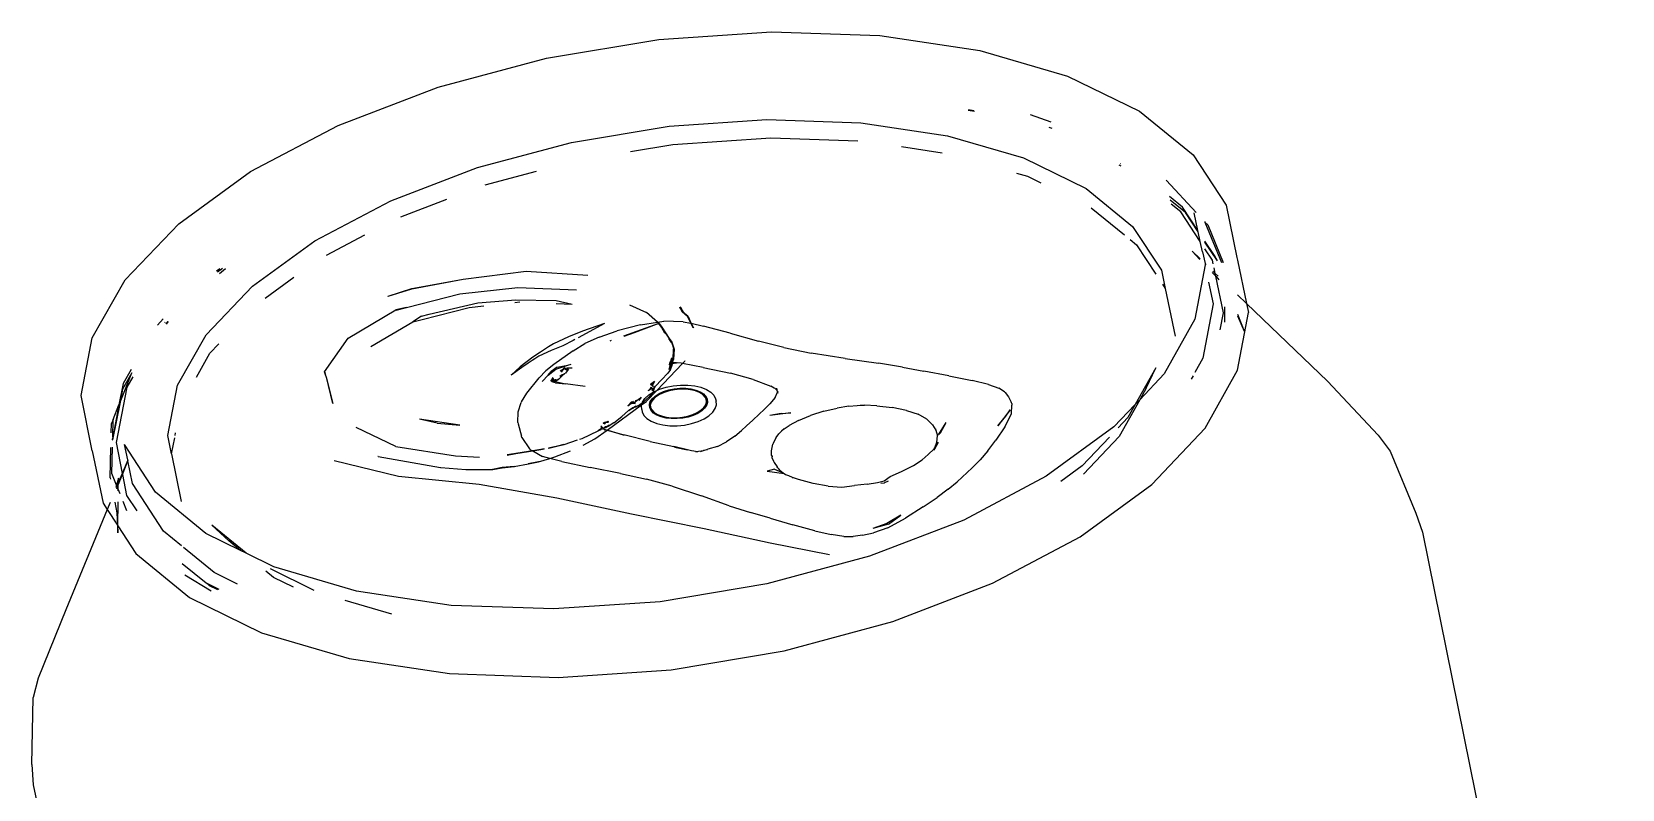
# Model space of a CAD drawing. Header units: millimetres. Extents: x -650 to 3773, y 316 to 2389.
# Drawn here: x 1392.58 to 1401.13, y 2040.49 to 2044.56 of the extents above; entities that cross this region are included whole.
import ezdxf

# ---------------------------------------------------------------- set-up
doc = ezdxf.new("R2010")
doc.units = ezdxf.units.MM

# ---------------------------------------------------------------- blocks, each defined once
blk = doc.blocks.new('A$Ca364616d')
for p, q in [((233.9626, 460.2404), (234.568, 460.3409)), ((234.568, 460.3409), (235.1735, 460.3819)), ((235.1735, 460.3819), (235.7558, 460.3619)), ((235.7558, 460.3619), (236.2928, 460.2816)), ((236.2928, 460.2816), (236.7638, 460.1442)), ((233.3804, 460.0843), (233.9626, 460.2404)), ((232.8436, 459.8784), (233.3804, 460.0843)), ((236.7638, 460.1442), (237.1509, 459.9547)), ((234.6229, 459.8751), (235.1483, 459.9107)), ((235.1483, 459.9107), (235.6537, 459.8933)), ((236.2647, 459.9531), (236.2301, 459.9582)), ((236.2608, 459.9578), (236.2316, 459.9621)), ((236.5633, 459.9378), (236.6751, 459.8975)), ((237.1509, 459.9547), (237.4391, 459.7204)), ((232.3729, 459.6307), (232.8436, 459.8784)), ((234.0975, 459.7878), (234.6229, 459.8751)), ((235.6537, 459.8933), (236.1197, 459.8236)), ((236.1197, 459.8236), (236.5285, 459.7042)), ((236.6825, 459.8618), (236.6653, 459.8668)), ((233.5922, 459.6522), (234.0975, 459.7878)), ((234.4143, 459.7384), (234.6434, 459.7765)), ((234.6434, 459.7765), (235.1688, 459.8121)), ((235.1688, 459.8121), (235.6374, 459.796)), ((235.8716, 459.7652), (236.091, 459.7324)), ((233.1264, 459.4735), (233.5922, 459.6522)), ((236.5285, 459.7042), (236.8644, 459.5397)), ((237.0522, 459.6602), (237.0423, 459.665)), ((237.0499, 459.6716), (237.0477, 459.6726)), ((237.4391, 459.7204), (237.6174, 459.4503)), ((231.9863, 459.3506), (232.3729, 459.6307)), ((233.6342, 459.5593), (233.9097, 459.6333)), ((236.4901, 459.6228), (236.549, 459.6056)), ((236.549, 459.6056), (236.6217, 459.5699)), ((237.2941, 459.5845), (237.2959, 459.5827)), ((237.2959, 459.5827), (237.4558, 459.4112)), ((232.7179, 459.2584), (233.1264, 459.4735)), ((233.1806, 459.3877), (233.4276, 459.4825)), ((236.8644, 459.5397), (237.1145, 459.3363)), ((237.3832, 459.4389), (237.3123, 459.4965)), ((237.398, 459.4112), (237.3163, 459.4776)), ((236.8918, 459.4354), (237.0703, 459.2902)), ((237.3728, 459.4139), (237.3207, 459.4563)), ((237.478, 459.2544), (237.3728, 459.4139)), ((237.4656, 459.314), (237.3832, 459.4389)), ((237.4672, 459.3062), (237.398, 459.4112)), ((237.4656, 459.314), (237.4459, 459.409)), ((237.6174, 459.4503), (237.6755, 459.1694)), ((231.6987, 459.0488), (231.9863, 459.3506)), ((237.1145, 459.3363), (237.2691, 459.1018)), ((237.4672, 459.3062), (237.4656, 459.314)), ((237.478, 459.2544), (237.4672, 459.3062)), ((237.5019, 459.3617), (237.502, 459.3598)), ((237.502, 459.3598), (237.5918, 459.1415)), ((237.502, 459.3598), (237.5179, 459.3446)), ((237.5179, 459.3446), (237.601, 459.1429)), ((232.3826, 459.0152), (232.7179, 459.2584)), ((232.7814, 459.1823), (232.9868, 459.2905)), ((237.1007, 459.2655), (237.1349, 459.2376)), ((237.1349, 459.2376), (237.2392, 459.0795)), ((237.4893, 459.199), (237.478, 459.2544)), ((237.5547, 459.1789), (237.5028, 459.2577)), ((237.5701, 459.1503), (237.5028, 459.2523)), ((237.434, 459.2029), (237.4772, 459.1615)), ((237.434, 459.2029), (237.4761, 459.1583)), ((237.4893, 459.199), (237.5037, 459.1361)), ((237.5434, 459.1552), (237.5031, 459.2163)), ((237.5037, 459.1361), (237.5093, 459.1308)), ((237.5037, 459.1361), (237.5038, 459.1301)), ((237.5476, 459.1353), (237.5434, 459.1552)), ((237.5701, 459.1503), (237.5547, 459.1789)), ((237.6755, 459.1694), (237.6789, 459.1547)), ((237.6789, 459.1547), (237.7269, 458.9223)), ((231.5213, 458.7368), (231.6987, 459.0488)), ((232.2076, 459.1078), (232.1896, 459.0947)), ((232.2208, 459.1091), (232.1949, 459.0903)), ((232.2046, 459.0822), (232.2381, 459.1108)), ((232.4512, 458.9513), (232.6048, 459.0628)), ((233.2391, 459.0012), (233.5161, 459.0532)), ((233.2401, 459.0016), (233.5161, 459.0532)), ((233.5161, 459.0532), (233.8548, 459.095)), ((233.8548, 459.095), (234.1848, 459.0743)), ((237.2691, 459.1018), (237.2896, 459.0031)), ((237.5038, 459.1301), (237.4491, 458.8379)), ((237.5424, 459.0882), (237.5615, 459.0679)), ((237.5454, 459.0962), (237.5582, 459.0839)), ((237.5582, 459.0839), (237.552, 459.114)), ((237.5582, 459.0839), (237.5747, 459.0681)), ((237.5615, 459.0679), (237.5582, 459.0839)), ((237.6021, 458.872), (237.5615, 459.0679)), ((237.5615, 459.0679), (237.5785, 459.0499)), ((232.1331, 458.7532), (232.3826, 459.0152)), ((233.1115, 458.96), (233.1124, 458.9604)), ((233.1124, 458.9604), (233.2401, 459.0016)), ((233.1124, 458.9604), (233.2391, 459.0012)), ((233.2105, 458.9007), (233.4972, 458.9737)), ((233.4972, 458.9737), (233.8086, 459.008)), ((233.8086, 459.008), (234.125, 458.9947)), ((237.2748, 459.0255), (237.2896, 459.0031)), ((237.2896, 459.0031), (237.3428, 458.7465)), ((237.5231, 459.0364), (237.5472, 458.92)), ((237.6789, 458.9683), (237.7269, 458.9223)), ((232.8973, 458.7353), (233.1536, 458.8869)), ((233.2111, 458.8998), (233.1536, 458.8869)), ((233.1538, 458.887), (233.2105, 458.9007)), ((233.1538, 458.887), (233.2111, 458.8998)), ((233.1551, 458.8854), (233.2105, 458.9007)), ((233.2111, 458.8998), (233.1551, 458.8854)), ((233.295, 458.8358), (233.5474, 458.9002)), ((233.3321, 458.8639), (233.5947, 458.9246)), ((233.5474, 458.9002), (233.6263, 458.9088)), ((233.5947, 458.9246), (233.798, 458.942)), ((233.7934, 458.9272), (233.82, 458.9301)), ((233.798, 458.942), (234.0155, 458.9371)), ((234.0148, 458.9225), (234.1006, 458.9191)), ((234.0155, 458.9371), (234.1006, 458.9191)), ((234.4102, 458.9145), (234.5001, 458.8729)), ((234.6933, 458.8776), (234.6802, 458.9013)), ((234.6942, 458.8794), (234.6802, 458.9013)), ((234.681, 458.9031), (234.6963, 458.8783)), ((234.681, 458.9031), (234.6942, 458.8794)), ((234.6833, 458.902), (234.6963, 458.8783)), ((234.7214, 458.8517), (234.6933, 458.8776)), ((234.7223, 458.8534), (234.6933, 458.8776)), ((234.6942, 458.8794), (234.7244, 458.8523)), ((234.6942, 458.8794), (234.7223, 458.8534)), ((234.6963, 458.8783), (234.7223, 458.8534)), ((237.5472, 458.92), (237.4925, 458.6277)), ((237.6089, 458.9031), (237.6077, 458.8213)), ((237.7269, 458.9223), (237.737, 458.8737)), ((237.7269, 458.9223), (238.1625, 458.505)), ((231.9023, 458.8388), (231.8712, 458.8061)), ((231.9115, 458.8211), (231.9089, 458.8183)), ((231.9285, 458.8244), (231.9173, 458.8127)), ((231.9202, 458.8107), (231.9312, 458.8249)), ((233.0194, 458.6902), (233.2451, 458.8238)), ((233.292, 458.853), (233.2451, 458.8238)), ((233.2451, 458.8238), (233.295, 458.8358)), ((233.292, 458.853), (233.3321, 458.8639)), ((234.2757, 458.8144), (234.1337, 458.7378)), ((234.2757, 458.8144), (234.1568, 458.7731)), ((234.4682, 458.8069), (234.3434, 458.7748)), ((234.5669, 458.8135), (234.3771, 458.7461)), ((234.5669, 458.8135), (234.4353, 458.7637)), ((234.4682, 458.8069), (234.5607, 458.8215)), ((234.5607, 458.8215), (234.5001, 458.8729)), ((234.5607, 458.8215), (234.5949, 458.8269)), ((234.5683, 458.815), (234.5607, 458.8215)), ((234.5822, 458.7942), (234.5669, 458.8135)), ((234.5683, 458.815), (234.5842, 458.7948)), ((234.5683, 458.815), (234.5831, 458.7949)), ((234.5683, 458.815), (234.5822, 458.7942)), ((234.5694, 458.8149), (234.5842, 458.7948)), ((234.6002, 458.7626), (234.5822, 458.7942)), ((234.5831, 458.7949), (234.6018, 458.7639)), ((234.5831, 458.7949), (234.6002, 458.7626)), ((234.5831, 458.7949), (234.6028, 458.7638)), ((234.5842, 458.7948), (234.6028, 458.7638)), ((234.698, 458.8237), (234.5949, 458.8269)), ((234.698, 458.8237), (234.7385, 458.8161)), ((234.7395, 458.8178), (234.7214, 458.8517)), ((234.7395, 458.8178), (234.7214, 458.8517)), ((234.7223, 458.8534), (234.7244, 458.8523)), ((234.7244, 458.8523), (234.7395, 458.8178)), ((234.7385, 458.8161), (234.7395, 458.8178)), ((234.7385, 458.8161), (234.7414, 458.8168)), ((234.7515, 458.7906), (234.7385, 458.8161)), ((234.7525, 458.7924), (234.7385, 458.8161)), ((234.7395, 458.8178), (234.7544, 458.7913)), ((234.7395, 458.8178), (234.7525, 458.7924)), ((234.7414, 458.8168), (234.8068, 458.8009)), ((234.7414, 458.8168), (234.7544, 458.7913)), ((234.9506, 458.762), (234.8068, 458.8009)), ((237.4491, 458.8379), (237.2837, 458.5435)), ((237.5851, 458.7812), (237.6021, 458.872)), ((237.679, 458.5639), (237.737, 458.8737)), ((237.679, 458.8644), (237.7134, 458.7734)), ((237.679, 458.8548), (237.7134, 458.7734)), ((231.4611, 458.4267), (231.5213, 458.7368)), ((231.9794, 458.4825), (232.1331, 458.7532)), ((232.1538, 458.6545), (232.2014, 458.7045)), ((232.7702, 458.5554), (232.8973, 458.7353)), ((234.0006, 458.705), (233.9742, 458.689)), ((234.0819, 458.7433), (234.0006, 458.705)), ((234.1074, 458.7237), (234.0506, 458.6944)), ((234.1568, 458.7731), (234.0819, 458.7433)), ((234.107, 458.6681), (234.1693, 458.7061)), ((234.1159, 458.7283), (234.1074, 458.7237)), ((234.2459, 458.7414), (234.1693, 458.7061)), ((234.2459, 458.7414), (234.3434, 458.7748)), ((234.3114, 458.7228), (234.303, 458.7198)), ((234.4353, 458.7637), (234.3785, 458.7449)), ((234.6018, 458.7639), (234.6233, 458.7342)), ((234.6018, 458.7639), (234.6222, 458.7344)), ((234.6028, 458.7638), (234.6233, 458.7342)), ((234.636, 458.7121), (234.6213, 458.7337)), ((234.6213, 458.7337), (234.6369, 458.713)), ((234.638, 458.7132), (234.6213, 458.7337)), ((234.6222, 458.7344), (234.638, 458.7132)), ((234.6222, 458.7344), (234.636, 458.7121)), ((234.6233, 458.7342), (234.638, 458.7132)), ((234.6369, 458.713), (234.6468, 458.6756)), ((234.6491, 458.6761), (234.6369, 458.713)), ((234.638, 458.7132), (234.6491, 458.6761)), ((234.9506, 458.762), (235.1034, 458.7192)), ((235.2392, 458.6849), (235.1034, 458.7192)), ((232.0809, 458.5261), (232.1538, 458.6545)), ((233.8899, 458.633), (233.8213, 458.5817)), ((233.9002, 458.6247), (233.8866, 458.6163)), ((233.9313, 458.661), (233.8899, 458.633)), ((233.9219, 458.6379), (233.9002, 458.6247)), ((233.9889, 458.6697), (233.9219, 458.6379)), ((233.9577, 458.6789), (233.9313, 458.661)), ((233.9742, 458.689), (233.9577, 458.6789)), ((234.0506, 458.6944), (233.9889, 458.6697)), ((234.107, 458.6681), (234.0026, 458.594)), ((234.647, 458.6226), (234.6223, 458.5691)), ((234.647, 458.6226), (234.6241, 458.5692)), ((234.628, 458.5872), (234.6439, 458.6215)), ((234.633, 458.6193), (234.6287, 458.6086)), ((234.6312, 458.6005), (234.633, 458.6193)), ((234.633, 458.6193), (234.6377, 458.6304)), ((234.633, 458.6193), (234.6364, 458.6135)), ((234.6364, 458.6135), (234.6377, 458.6304)), ((234.6439, 458.6215), (234.6468, 458.6756)), ((234.6448, 458.6223), (234.6439, 458.6215)), ((234.6491, 458.6761), (234.647, 458.6226)), ((234.6482, 458.6761), (234.647, 458.6226)), ((235.2392, 458.6849), (235.3855, 458.6553)), ((235.5695, 458.627), (235.3855, 458.6553)), ((235.5695, 458.627), (235.7479, 458.6013)), ((237.4925, 458.6277), (237.4491, 458.5503)), ((231.6711, 458.392), (231.7342, 458.5486)), ((231.7342, 458.5486), (231.6845, 458.4612)), ((231.7302, 458.5675), (231.6872, 458.4918)), ((232.7797, 458.5276), (232.7702, 458.5554)), ((232.7797, 458.5276), (232.7714, 458.5549)), ((233.7739, 458.5358), (233.8213, 458.5817)), ((233.8306, 458.5783), (233.7739, 458.5358)), ((233.8648, 458.6015), (233.8306, 458.5783)), ((233.8866, 458.6163), (233.8648, 458.6015)), ((233.9594, 458.5594), (233.9247, 458.5227)), ((233.9404, 458.5019), (233.9731, 458.5362)), ((234.0026, 458.594), (233.9594, 458.5594)), ((233.9731, 458.5362), (234.0133, 458.5687)), ((233.9731, 458.5362), (233.9892, 458.5558)), ((234.021, 458.5796), (233.9892, 458.5558)), ((234.0133, 458.5687), (234.0783, 458.5912)), ((234.021, 458.5796), (234.0783, 458.5912)), ((234.0491, 458.5344), (234.029, 458.516)), ((234.035, 458.5305), (234.0447, 458.5376)), ((234.0374, 458.5596), (234.054, 458.5708)), ((234.054, 458.5708), (234.0425, 458.553)), ((234.0447, 458.5376), (234.0599, 458.5444)), ((234.0599, 458.5444), (234.0491, 458.5344)), ((234.0554, 458.573), (234.054, 458.5708)), ((234.0554, 458.573), (234.0573, 458.573)), ((234.0706, 458.565), (234.0554, 458.573)), ((234.0573, 458.573), (234.0621, 458.5795)), ((234.0573, 458.573), (234.0747, 458.5756)), ((234.0573, 458.573), (234.0706, 458.565)), ((234.0599, 458.5444), (234.0611, 458.5454)), ((234.0611, 458.5454), (234.0664, 458.548)), ((234.0692, 458.5529), (234.0664, 458.548)), ((234.0814, 458.5684), (234.0692, 458.5529)), ((234.0732, 458.5694), (234.0706, 458.565)), ((234.0706, 458.565), (234.0814, 458.5684)), ((234.0732, 458.5694), (234.0814, 458.5684)), ((234.0747, 458.5756), (234.1006, 458.5766)), ((234.0783, 458.5912), (234.0956, 458.5959)), ((234.6945, 458.5998), (234.557, 458.455)), ((234.5822, 458.5117), (234.6159, 458.5476)), ((234.6299, 458.5667), (234.6159, 458.5476)), ((234.6207, 458.5681), (234.6223, 458.5691)), ((234.6223, 458.5691), (234.628, 458.5872)), ((234.6247, 458.5916), (234.6273, 458.6004)), ((234.6247, 458.5916), (234.628, 458.5872)), ((234.6287, 458.6086), (234.6269, 458.6049)), ((234.6269, 458.6049), (234.6273, 458.6004)), ((234.6273, 458.6004), (234.6287, 458.6086)), ((234.6273, 458.6004), (234.6312, 458.6005)), ((234.628, 458.5872), (234.6273, 458.6004)), ((234.6312, 458.6005), (234.628, 458.5872)), ((234.6312, 458.6005), (234.6287, 458.6086)), ((234.6299, 458.5667), (234.6311, 458.5723)), ((234.6311, 458.5723), (234.6326, 458.5748)), ((234.6326, 458.5748), (234.6311, 458.5723)), ((234.6326, 458.5775), (234.6347, 458.5837)), ((234.6347, 458.5837), (234.6326, 458.5748)), ((234.634, 458.5831), (234.6326, 458.5748)), ((234.6326, 458.5748), (234.6326, 458.5775)), ((234.6382, 458.5944), (234.6347, 458.5837)), ((234.6382, 458.5944), (234.6395, 458.5986)), ((234.6382, 458.5944), (234.6395, 458.5986)), ((234.643, 458.6049), (234.6395, 458.5986)), ((234.6395, 458.5986), (234.6631, 458.6032)), ((234.6631, 458.6032), (234.643, 458.6049)), ((234.6631, 458.6032), (234.67, 458.6046)), ((234.6872, 458.6012), (234.6631, 458.6032)), ((234.6945, 458.5998), (234.6872, 458.6012)), ((234.6945, 458.5998), (234.7068, 458.6128)), ((234.8058, 458.5782), (234.6945, 458.5998)), ((234.7068, 458.6128), (234.7086, 458.6148)), ((234.8058, 458.5782), (234.9517, 458.5466)), ((235.0741, 458.5139), (234.9517, 458.5466)), ((235.8772, 458.5794), (235.7479, 458.6013)), ((235.8772, 458.5794), (235.9917, 458.5576)), ((236.1258, 458.5325), (235.9917, 458.5576)), ((237.2388, 458.5757), (237.1284, 458.3792)), ((237.2837, 458.5435), (237.1526, 458.4048)), ((237.1874, 458.4668), (237.2388, 458.5757)), ((237.4394, 458.5332), (237.4298, 458.516)), ((237.5039, 458.2517), (237.679, 458.5639)), ((231.7072, 458.4715), (231.6495, 458.1745)), ((231.6872, 458.4918), (231.6648, 458.3765)), ((231.6845, 458.4612), (231.6711, 458.392)), ((231.7387, 458.527), (231.7072, 458.4715)), ((231.9273, 458.2133), (231.9794, 458.4825)), ((232.7797, 458.5276), (232.7809, 458.5265)), ((232.8167, 458.384), (232.7809, 458.5265)), ((232.8155, 458.3843), (232.7809, 458.5265)), ((233.8577, 458.4397), (233.9247, 458.5227)), ((233.984, 458.5078), (233.987, 458.5086)), ((233.987, 458.5086), (233.993, 458.5158)), ((233.987, 458.5086), (233.9943, 458.5124)), ((233.987, 458.5086), (233.9894, 458.5053)), ((233.9894, 458.5053), (233.9912, 458.5063)), ((233.9929, 458.5006), (233.9894, 458.5053)), ((233.9912, 458.5063), (233.9978, 458.5036)), ((233.9978, 458.5036), (233.9929, 458.5006)), ((233.9993, 458.4997), (233.9929, 458.5006)), ((233.993, 458.5158), (233.9986, 458.5241)), ((234.0036, 458.5173), (233.993, 458.5158)), ((233.993, 458.5158), (233.9943, 458.5124)), ((233.9943, 458.5124), (234.0036, 458.5173)), ((233.9943, 458.5124), (233.9978, 458.5036)), ((233.9992, 458.5045), (233.9978, 458.5036)), ((233.9993, 458.4997), (233.9978, 458.5036)), ((234.0096, 458.5111), (233.9992, 458.5045)), ((233.9992, 458.5045), (234.0041, 458.5035)), ((233.9993, 458.4997), (234.0041, 458.5035)), ((234.0116, 458.495), (233.9993, 458.4997)), ((234.0041, 458.5035), (234.0154, 458.5124)), ((234.0041, 458.5035), (234.0093, 458.5022)), ((234.029, 458.516), (234.0093, 458.5022)), ((234.0264, 458.5113), (234.0093, 458.5022)), ((234.0093, 458.5022), (234.0653, 458.4902)), ((234.0154, 458.5124), (234.0096, 458.5111)), ((234.0116, 458.495), (234.0653, 458.4902)), ((234.029, 458.516), (234.0264, 458.5113)), ((234.1708, 458.4764), (234.0653, 458.4902)), ((234.557, 458.455), (234.5015, 458.3965)), ((234.5107, 458.453), (234.5229, 458.4648)), ((234.5292, 458.4645), (234.5107, 458.453)), ((234.5229, 458.4648), (234.526, 458.4744)), ((234.5229, 458.4648), (234.5292, 458.4645)), ((234.5442, 458.5034), (234.5241, 458.4887)), ((234.5241, 458.4887), (234.533, 458.4921)), ((234.5258, 458.4829), (234.5241, 458.4887)), ((234.5241, 458.4887), (234.5343, 458.4872)), ((234.5258, 458.4829), (234.5343, 458.4872)), ((234.526, 458.4744), (234.5292, 458.4645)), ((234.5306, 458.4575), (234.5462, 458.4723)), ((234.5387, 458.4646), (234.5306, 458.4575)), ((234.5396, 458.4617), (234.5306, 458.4575)), ((234.5306, 458.4575), (234.5322, 458.4521)), ((234.5396, 458.4617), (234.5322, 458.4521)), ((234.533, 458.4921), (234.5442, 458.5034)), ((234.533, 458.4921), (234.5343, 458.4872)), ((234.5442, 458.5034), (234.5343, 458.4872)), ((234.5344, 458.4778), (234.5343, 458.4872)), ((234.5377, 458.4734), (234.5343, 458.4872)), ((234.5344, 458.4778), (234.5377, 458.4734)), ((234.5361, 458.4446), (234.5396, 458.4529)), ((234.5387, 458.4646), (234.5495, 458.4778)), ((234.5396, 458.4617), (234.5387, 458.4646)), ((234.5462, 458.4723), (234.5396, 458.4617)), ((234.5396, 458.4617), (234.5408, 458.4585)), ((234.5396, 458.455), (234.5408, 458.4585)), ((234.5396, 458.4471), (234.557, 458.455)), ((234.5396, 458.4529), (234.5396, 458.455)), ((234.5408, 458.4585), (234.5462, 458.4723)), ((234.5462, 458.4723), (234.5474, 458.4756)), ((234.5495, 458.4778), (234.5474, 458.4756)), ((234.5822, 458.5117), (234.5495, 458.4778)), ((234.557, 458.455), (234.5713, 458.4614)), ((234.5682, 458.4377), (234.5929, 458.4488)), ((234.5713, 458.4614), (234.6069, 458.4725)), ((234.5929, 458.4488), (234.6206, 458.4574)), ((234.5929, 458.4488), (234.6214, 458.4543)), ((234.5938, 458.4456), (234.5929, 458.4488)), ((234.5938, 458.4456), (234.6214, 458.4543)), ((234.6222, 458.4552), (234.5954, 458.4468)), ((234.6222, 458.4552), (234.5957, 458.4442)), ((234.6226, 458.4526), (234.5957, 458.4442)), ((234.6069, 458.4725), (234.6451, 458.48)), ((234.6206, 458.4574), (234.6503, 458.4633)), ((234.6206, 458.4574), (234.651, 458.4601)), ((234.6214, 458.4543), (234.6206, 458.4574)), ((234.6214, 458.4543), (234.651, 458.4601)), ((234.651, 458.4609), (234.6222, 458.4552)), ((234.6226, 458.4526), (234.6222, 458.4552)), ((234.651, 458.4609), (234.6226, 458.4526)), ((234.6515, 458.4583), (234.6226, 458.4526)), ((234.6451, 458.48), (234.6844, 458.4838)), ((234.6503, 458.4633), (234.6809, 458.4662)), ((234.651, 458.4601), (234.6503, 458.4633)), ((234.6503, 458.4633), (234.6815, 458.463)), ((234.6806, 458.4637), (234.651, 458.4609)), ((234.651, 458.4601), (234.6815, 458.463)), ((234.6515, 458.4583), (234.651, 458.4609)), ((234.6806, 458.4637), (234.6515, 458.4583)), ((234.6813, 458.4611), (234.6515, 458.4583)), ((234.71, 458.4635), (234.6806, 458.4637)), ((234.6813, 458.4611), (234.6806, 458.4637)), ((234.6809, 458.4662), (234.7112, 458.466)), ((234.6815, 458.463), (234.6809, 458.4662)), ((234.6809, 458.4662), (234.7116, 458.4629)), ((234.71, 458.4635), (234.6813, 458.4611)), ((234.7107, 458.461), (234.6813, 458.4611)), ((234.6815, 458.463), (234.7116, 458.4629)), ((234.6844, 458.4838), (234.7233, 458.4836)), ((234.7378, 458.4604), (234.71, 458.4635)), ((234.7107, 458.461), (234.71, 458.4635)), ((234.7378, 458.4604), (234.7107, 458.461)), ((234.7387, 458.4578), (234.7107, 458.461)), ((234.7112, 458.466), (234.7399, 458.4628)), ((234.7116, 458.4629), (234.7112, 458.466)), ((234.7112, 458.466), (234.7403, 458.4596)), ((234.7116, 458.4629), (234.7403, 458.4596)), ((234.7233, 458.4836), (234.7603, 458.4794)), ((234.7632, 458.4543), (234.7378, 458.4604)), ((234.7387, 458.4578), (234.7378, 458.4604)), ((234.7632, 458.4543), (234.7387, 458.4578)), ((234.7642, 458.4518), (234.7387, 458.4578)), ((234.7399, 458.4628), (234.7661, 458.4566)), ((234.7399, 458.4628), (234.7664, 458.4534)), ((234.7399, 458.4628), (234.7403, 458.4596)), ((234.7403, 458.4596), (234.7664, 458.4534)), ((234.7603, 458.4794), (234.7939, 458.4714)), ((234.7851, 458.4457), (234.7632, 458.4543)), ((234.7632, 458.4543), (234.7642, 458.4518)), ((234.7851, 458.4457), (234.7642, 458.4518)), ((234.7861, 458.4431), (234.7642, 458.4518)), ((234.7661, 458.4566), (234.7887, 458.4476)), ((234.7661, 458.4566), (234.7889, 458.4445)), ((234.7661, 458.4566), (234.7664, 458.4534)), ((234.7664, 458.4534), (234.7889, 458.4445)), ((234.7887, 458.4476), (234.8068, 458.4363)), ((234.7889, 458.4445), (234.7887, 458.4476)), ((234.7887, 458.4476), (234.8069, 458.4333)), ((234.7939, 458.4714), (234.8229, 458.4599)), ((234.8229, 458.4599), (234.8462, 458.4454)), ((235.0741, 458.5139), (235.1696, 458.477)), ((235.1865, 458.4676), (235.1696, 458.477)), ((235.1927, 458.4646), (235.1865, 458.4676)), ((235.1939, 458.4635), (235.1927, 458.4646)), ((235.2016, 458.4593), (235.1939, 458.4635)), ((235.202, 458.4565), (235.1939, 458.4635)), ((235.1992, 458.4669), (235.2016, 458.4593)), ((235.202, 458.4565), (235.2016, 458.4593)), ((235.2053, 458.4537), (235.202, 458.4565)), ((235.202, 458.4565), (235.2051, 458.4454)), ((235.2077, 458.4511), (235.2061, 458.4466)), ((236.1258, 458.5325), (236.251, 458.5075)), ((236.3388, 458.4861), (236.251, 458.5075)), ((236.3388, 458.4861), (236.3952, 458.4666)), ((236.4258, 458.4473), (236.3952, 458.4666)), ((236.4258, 458.4473), (236.4292, 458.4435)), ((237.1874, 458.4668), (237.1526, 458.4048)), ((238.4341, 458.2137), (238.1625, 458.505)), ((231.5204, 458.1304), (231.4611, 458.4267)), ((231.6711, 458.392), (231.631, 458.189)), ((231.6648, 458.3765), (231.6313, 458.2037)), ((231.6334, 458.2982), (231.6648, 458.3765)), ((231.6648, 458.3765), (231.6711, 458.392)), ((233.8108, 458.3395), (233.8271, 458.3894)), ((233.8287, 458.3938), (233.8271, 458.3894)), ((233.8287, 458.3938), (233.8577, 458.4397)), ((234.289, 458.2417), (234.4748, 458.3768)), ((234.4197, 458.3929), (234.4014, 458.3724)), ((234.4236, 458.3856), (234.4014, 458.3724)), ((234.4014, 458.3724), (234.416, 458.3847)), ((234.4304, 458.3953), (234.416, 458.3847)), ((234.416, 458.3847), (234.4197, 458.3929)), ((234.4236, 458.3856), (234.416, 458.3847)), ((234.4197, 458.3929), (234.4304, 458.3953)), ((234.4236, 458.3856), (234.4304, 458.3953)), ((234.4236, 458.3856), (234.4395, 458.3907)), ((234.4236, 458.3856), (234.4407, 458.3845)), ((234.4354, 458.3642), (234.4262, 458.3617)), ((234.4354, 458.3642), (234.4289, 458.3601)), ((234.4368, 458.3646), (234.4354, 458.3642)), ((234.4438, 458.3696), (234.4368, 458.3646)), ((234.4368, 458.3646), (234.4447, 458.3658)), ((234.4586, 458.4058), (234.4395, 458.3907)), ((234.4395, 458.3907), (234.445, 458.4001)), ((234.4407, 458.3845), (234.4395, 458.3907)), ((234.4438, 458.3696), (234.4447, 458.3658)), ((234.4514, 458.3695), (234.4447, 458.3658)), ((234.445, 458.4001), (234.4586, 458.4058)), ((234.4647, 458.3767), (234.4514, 458.3695)), ((234.4514, 458.3695), (234.4645, 458.3756)), ((234.4586, 458.4058), (234.473, 458.4185)), ((234.4593, 458.4005), (234.4586, 458.4058)), ((234.473, 458.4185), (234.4593, 458.4005)), ((234.4645, 458.3756), (234.4777, 458.3866)), ((234.4647, 458.3767), (234.4645, 458.3756)), ((234.4777, 458.3866), (234.4647, 458.3767)), ((234.4733, 458.3715), (234.4748, 458.3768)), ((234.475, 458.3515), (234.4733, 458.3715)), ((234.4748, 458.3768), (234.5006, 458.3955)), ((234.4748, 458.3768), (234.4777, 458.3866)), ((234.4794, 458.3879), (234.4777, 458.3866)), ((234.4792, 458.3918), (234.4926, 458.4117)), ((234.4794, 458.3879), (234.4792, 458.3918)), ((234.4794, 458.3879), (234.4839, 458.3906)), ((234.5018, 458.4071), (234.4839, 458.3906)), ((234.4926, 458.4117), (234.513, 458.4304)), ((234.5006, 458.3955), (234.5015, 458.3965)), ((234.5171, 458.4225), (234.5018, 458.4071)), ((234.513, 458.4304), (234.5317, 458.4422)), ((234.5166, 458.3788), (234.5212, 458.3946)), ((234.5166, 458.3788), (234.5224, 458.3917)), ((234.518, 458.3632), (234.5166, 458.3788)), ((234.5178, 458.376), (234.5166, 458.3788)), ((234.5197, 458.4234), (234.5171, 458.4225)), ((234.5178, 458.376), (234.5224, 458.3917)), ((234.518, 458.3632), (234.5178, 458.376)), ((234.5192, 458.3605), (234.5178, 458.376)), ((234.5253, 458.3486), (234.518, 458.3632)), ((234.5192, 458.3605), (234.518, 458.3632)), ((234.529, 458.4357), (234.5197, 458.4234)), ((234.5212, 458.3946), (234.5317, 458.4101)), ((234.5212, 458.3946), (234.5328, 458.4071)), ((234.5224, 458.3917), (234.5212, 458.3946)), ((234.526, 458.3943), (234.5215, 458.379)), ((234.526, 458.3943), (234.5215, 458.3761)), ((234.526, 458.3915), (234.5215, 458.3761)), ((234.5215, 458.379), (234.5228, 458.364)), ((234.5215, 458.3761), (234.5215, 458.379)), ((234.5215, 458.379), (234.5228, 458.361)), ((234.5215, 458.3761), (234.5228, 458.361)), ((234.5224, 458.3917), (234.5328, 458.4071)), ((234.5228, 458.364), (234.5299, 458.3497)), ((234.5228, 458.361), (234.5228, 458.364)), ((234.5228, 458.364), (234.5299, 458.3467)), ((234.5361, 458.4093), (234.526, 458.3943)), ((234.5361, 458.4093), (234.526, 458.3915)), ((234.5361, 458.4066), (234.526, 458.3915)), ((234.526, 458.3915), (234.526, 458.3943)), ((234.5317, 458.4422), (234.529, 458.4357)), ((234.529, 458.4357), (234.5344, 458.4396)), ((234.5344, 458.4396), (234.529, 458.4357)), ((234.5324, 458.4438), (234.5317, 458.4422)), ((234.5344, 458.4396), (234.5317, 458.4422)), ((234.5317, 458.4101), (234.5475, 458.4246)), ((234.5317, 458.4101), (234.5486, 458.4216)), ((234.5328, 458.4071), (234.5317, 458.4101)), ((234.5324, 458.4438), (234.5361, 458.4446)), ((234.5328, 458.4071), (234.5486, 458.4216)), ((234.5361, 458.4446), (234.5344, 458.4396)), ((234.5361, 458.4446), (234.5396, 458.4471)), ((234.5515, 458.4234), (234.5361, 458.4093)), ((234.5515, 458.4234), (234.5361, 458.4066)), ((234.5516, 458.4207), (234.5361, 458.4066)), ((234.5361, 458.4066), (234.5361, 458.4093)), ((234.5475, 458.4246), (234.5682, 458.4377)), ((234.5475, 458.4246), (234.5692, 458.4346)), ((234.5486, 458.4216), (234.5475, 458.4246)), ((234.5486, 458.4216), (234.5692, 458.4346)), ((234.5715, 458.4361), (234.5515, 458.4234)), ((234.5516, 458.4207), (234.5515, 458.4234)), ((234.5715, 458.4361), (234.5516, 458.4207)), ((234.5717, 458.4334), (234.5516, 458.4207)), ((234.5682, 458.4377), (234.5938, 458.4456)), ((234.5692, 458.4346), (234.5682, 458.4377)), ((234.5692, 458.4346), (234.5938, 458.4456)), ((234.5954, 458.4468), (234.5715, 458.4361)), ((234.5717, 458.4334), (234.5715, 458.4361)), ((234.5954, 458.4468), (234.5717, 458.4334)), ((234.5957, 458.4442), (234.5717, 458.4334)), ((234.5957, 458.4442), (234.5954, 458.4468)), ((234.8026, 458.4348), (234.7851, 458.4457)), ((234.7851, 458.4457), (234.7861, 458.4431)), ((234.8026, 458.4348), (234.7861, 458.4431)), ((234.8038, 458.4321), (234.7861, 458.4431)), ((234.7889, 458.4445), (234.8069, 458.4333)), ((234.7937, 458.3482), (234.809, 458.3623)), ((234.8152, 458.4219), (234.8026, 458.4348)), ((234.8038, 458.4321), (234.8026, 458.4348)), ((234.8152, 458.4219), (234.8038, 458.4321)), ((234.8164, 458.4192), (234.8038, 458.4321)), ((234.8068, 458.4363), (234.8198, 458.4231)), ((234.8069, 458.4333), (234.8068, 458.4363)), ((234.8068, 458.4363), (234.8198, 458.4201)), ((234.8069, 458.4333), (234.8198, 458.4201)), ((234.809, 458.3623), (234.8191, 458.3773)), ((234.809, 458.3623), (234.8203, 458.3744)), ((234.8102, 458.3594), (234.809, 458.3623)), ((234.8102, 458.3594), (234.8203, 458.3744)), ((234.8239, 458.377), (234.8134, 458.3616)), ((234.8239, 458.377), (234.8135, 458.3588)), ((234.8239, 458.3742), (234.8135, 458.3588)), ((234.8223, 458.4077), (234.8152, 458.4219)), ((234.8164, 458.4192), (234.8152, 458.4219)), ((234.8223, 458.4077), (234.8164, 458.4192)), ((234.8235, 458.4049), (234.8164, 458.4192)), ((234.8191, 458.3773), (234.8236, 458.3926)), ((234.8191, 458.3773), (234.8248, 458.3898)), ((234.8203, 458.3744), (234.8191, 458.3773)), ((234.8198, 458.4231), (234.8271, 458.4084)), ((234.8198, 458.4201), (234.8198, 458.4231)), ((234.8198, 458.4231), (234.8271, 458.4055)), ((234.8198, 458.4201), (234.8271, 458.4055)), ((234.8203, 458.3744), (234.8248, 458.3898)), ((234.8236, 458.3926), (234.8223, 458.4077)), ((234.8235, 458.4049), (234.8223, 458.4077)), ((234.8236, 458.3926), (234.8235, 458.4049)), ((234.8248, 458.3898), (234.8235, 458.4049)), ((234.8248, 458.3898), (234.8236, 458.3926)), ((234.8285, 458.3929), (234.8239, 458.377)), ((234.8285, 458.3929), (234.8239, 458.3742)), ((234.8285, 458.39), (234.8239, 458.3742)), ((234.8239, 458.3742), (234.8239, 458.377)), ((234.8271, 458.4084), (234.8285, 458.3929)), ((234.8271, 458.4055), (234.8271, 458.4084)), ((234.8271, 458.4084), (234.8285, 458.39)), ((234.8271, 458.4055), (234.8285, 458.39)), ((234.8285, 458.39), (234.8285, 458.3929)), ((234.8462, 458.4454), (234.8629, 458.4284)), ((234.8629, 458.4284), (234.8723, 458.4095)), ((234.8707, 458.357), (234.8766, 458.3773)), ((234.8723, 458.4095), (234.8748, 458.3973)), ((234.8766, 458.3773), (234.8748, 458.3973)), ((235.1338, 458.3516), (235.1641, 458.3824)), ((235.1922, 458.4173), (235.1641, 458.3824)), ((235.1922, 458.4173), (235.2051, 458.4454)), ((235.2061, 458.4466), (235.2051, 458.4454)), ((235.2051, 458.4454), (235.2067, 458.4394)), ((235.5894, 458.3692), (235.5265, 458.3591)), ((235.5894, 458.3692), (235.634, 458.3744)), ((235.634, 458.3744), (235.6504, 458.376)), ((235.6504, 458.376), (235.6736, 458.3756)), ((235.7385, 458.3717), (235.6736, 458.3756)), ((235.7385, 458.3717), (235.8212, 458.3628)), ((235.898, 458.3474), (235.8212, 458.3628)), ((236.4292, 458.4435), (236.4462, 458.4208)), ((236.4462, 458.4208), (236.4622, 458.3909)), ((236.4646, 458.3837), (236.4622, 458.3909)), ((236.464, 458.3312), (236.4653, 458.376)), ((236.4646, 458.3837), (236.4653, 458.376)), ((237.1284, 458.3792), (237.0139, 458.2582)), ((237.1526, 458.4048), (237.0414, 458.2068)), ((237.1284, 458.3792), (237.0885, 458.3083)), ((237.1526, 458.4048), (237.1284, 458.3792)), ((231.6235, 458.2261), (231.6246, 458.2768)), ((231.6334, 458.2982), (231.6246, 458.2768)), ((231.6313, 458.2037), (231.6334, 458.2982)), ((233.4973, 458.268), (233.2805, 458.301)), ((233.3759, 458.2789), (233.2805, 458.301)), ((233.3759, 458.2789), (233.4973, 458.268)), ((233.8101, 458.2827), (233.8108, 458.3395)), ((233.8101, 458.2827), (233.8107, 458.2753)), ((234.2687, 458.2785), (234.2823, 458.2839)), ((234.2758, 458.2828), (234.2687, 458.2785)), ((234.2687, 458.2785), (234.2771, 458.2757)), ((234.2823, 458.2839), (234.2758, 458.2828)), ((234.2771, 458.2757), (234.2823, 458.2839)), ((234.2823, 458.2839), (234.2953, 458.2895)), ((234.2823, 458.2839), (234.2967, 458.2833)), ((234.2967, 458.2833), (234.2953, 458.2895)), ((234.3255, 458.2812), (234.3005, 458.2646)), ((234.3255, 458.2812), (234.3678, 458.315)), ((234.4049, 458.3463), (234.3678, 458.315)), ((234.4067, 458.3468), (234.4049, 458.3463)), ((234.4217, 458.3573), (234.4067, 458.3468)), ((234.4067, 458.3468), (234.4217, 458.3573)), ((234.4262, 458.3617), (234.4217, 458.3573)), ((234.4289, 458.3601), (234.4217, 458.3573)), ((234.4217, 458.3573), (234.4289, 458.3601)), ((234.4262, 458.3617), (234.4289, 458.3601)), ((234.475, 458.3515), (234.4775, 458.3393)), ((234.4775, 458.3393), (234.4869, 458.3204)), ((234.4869, 458.3204), (234.5036, 458.3034)), ((234.5036, 458.3034), (234.5269, 458.2889)), ((234.5253, 458.3486), (234.5192, 458.3605)), ((234.5265, 458.3459), (234.5192, 458.3605)), ((234.5228, 458.361), (234.5299, 458.3467)), ((234.5382, 458.3353), (234.5253, 458.3486)), ((234.5265, 458.3459), (234.5253, 458.3486)), ((234.5382, 458.3353), (234.5265, 458.3459)), ((234.5394, 458.3327), (234.5265, 458.3459)), ((234.5269, 458.2889), (234.5559, 458.2774)), ((234.5299, 458.3497), (234.5425, 458.3369)), ((234.5299, 458.3467), (234.5299, 458.3497)), ((234.5299, 458.3497), (234.5425, 458.3338)), ((234.5299, 458.3467), (234.5425, 458.3338)), ((234.5564, 458.324), (234.5382, 458.3353)), ((234.5394, 458.3327), (234.5382, 458.3353)), ((234.5564, 458.324), (234.5394, 458.3327)), ((234.5574, 458.3214), (234.5394, 458.3327)), ((234.5425, 458.3369), (234.56, 458.326)), ((234.5425, 458.3338), (234.5425, 458.3369)), ((234.5425, 458.3369), (234.5602, 458.3228)), ((234.5425, 458.3338), (234.5602, 458.3228)), ((234.5559, 458.2774), (234.5896, 458.2694)), ((234.579, 458.3151), (234.5564, 458.324)), ((234.5574, 458.3214), (234.5564, 458.324)), ((234.579, 458.3151), (234.5574, 458.3214)), ((234.5799, 458.3125), (234.5574, 458.3214)), ((234.56, 458.326), (234.5819, 458.3173)), ((234.5602, 458.3228), (234.56, 458.326)), ((234.56, 458.326), (234.5821, 458.3142)), ((234.5602, 458.3228), (234.5821, 458.3142)), ((234.6052, 458.3089), (234.579, 458.3151)), ((234.5799, 458.3125), (234.579, 458.3151)), ((234.6052, 458.3089), (234.5799, 458.3125)), ((234.606, 458.3063), (234.5799, 458.3125)), ((234.5819, 458.3173), (234.6073, 458.3113)), ((234.5821, 458.3142), (234.5819, 458.3173)), ((234.5819, 458.3173), (234.6076, 458.3081)), ((234.5821, 458.3142), (234.6076, 458.3081)), ((234.6339, 458.3056), (234.6052, 458.3089)), ((234.606, 458.3063), (234.6052, 458.3089)), ((234.6339, 458.3056), (234.606, 458.3063)), ((234.6347, 458.3031), (234.606, 458.3063)), ((234.6073, 458.3113), (234.6351, 458.3081)), ((234.6076, 458.3081), (234.6073, 458.3113)), ((234.6073, 458.3113), (234.6356, 458.3049)), ((234.6076, 458.3081), (234.6356, 458.3049)), ((234.6642, 458.3054), (234.6339, 458.3056)), ((234.6347, 458.3031), (234.6339, 458.3056)), ((234.6642, 458.3054), (234.6347, 458.3031)), ((234.6648, 458.3029), (234.6347, 458.3031)), ((234.6351, 458.3081), (234.6645, 458.308)), ((234.6356, 458.3049), (234.6351, 458.3081)), ((234.6351, 458.3081), (234.665, 458.3048)), ((234.6356, 458.3049), (234.665, 458.3048)), ((234.6948, 458.3084), (234.6642, 458.3054)), ((234.6648, 458.3029), (234.6642, 458.3054)), ((234.6645, 458.308), (234.6941, 458.3108)), ((234.665, 458.3048), (234.6645, 458.308)), ((234.6645, 458.308), (234.6948, 458.3076)), ((234.6948, 458.3084), (234.6648, 458.3029)), ((234.6953, 458.3058), (234.6648, 458.3029)), ((234.665, 458.3048), (234.6948, 458.3076)), ((234.6941, 458.3108), (234.7229, 458.3165)), ((234.6941, 458.3108), (234.7237, 458.3134)), ((234.6948, 458.3076), (234.6941, 458.3108)), ((234.7245, 458.3143), (234.6948, 458.3084)), ((234.6948, 458.3076), (234.7237, 458.3134)), ((234.6953, 458.3058), (234.6948, 458.3084)), ((234.7245, 458.3143), (234.6953, 458.3058)), ((234.7249, 458.3117), (234.6953, 458.3058)), ((234.7229, 458.3165), (234.7497, 458.3249)), ((234.7229, 458.3165), (234.7507, 458.3218)), ((234.7237, 458.3134), (234.7229, 458.3165)), ((234.7237, 458.3134), (234.7507, 458.3218)), ((234.7523, 458.3229), (234.7245, 458.3143)), ((234.7249, 458.3117), (234.7245, 458.3143)), ((234.7523, 458.3229), (234.7249, 458.3117)), ((234.7525, 458.3203), (234.7249, 458.3117)), ((234.743, 458.2763), (234.7786, 458.2874)), ((234.7497, 458.3249), (234.7736, 458.3356)), ((234.7497, 458.3249), (234.7747, 458.3325)), ((234.7507, 458.3218), (234.7497, 458.3249)), ((234.7507, 458.3218), (234.7747, 458.3325)), ((234.7769, 458.334), (234.7523, 458.3229)), ((234.7525, 458.3203), (234.7523, 458.3229)), ((234.7769, 458.334), (234.7525, 458.3203)), ((234.7771, 458.3313), (234.7525, 458.3203)), ((234.7736, 458.3356), (234.7937, 458.3482)), ((234.7736, 458.3356), (234.7947, 458.3452)), ((234.7747, 458.3325), (234.7736, 458.3356)), ((234.7747, 458.3325), (234.7947, 458.3452)), ((234.7976, 458.347), (234.7769, 458.334)), ((234.7771, 458.3313), (234.7769, 458.334)), ((234.7976, 458.347), (234.7771, 458.3313)), ((234.7977, 458.3443), (234.7771, 458.3313)), ((234.7786, 458.2874), (234.8103, 458.3016)), ((234.7937, 458.3482), (234.8102, 458.3594)), ((234.7947, 458.3452), (234.7937, 458.3482)), ((234.7947, 458.3452), (234.8102, 458.3594)), ((234.8134, 458.3616), (234.7976, 458.347)), ((234.7977, 458.3443), (234.7976, 458.347)), ((234.8134, 458.3616), (234.7977, 458.3443)), ((234.8135, 458.3588), (234.7977, 458.3443)), ((234.8103, 458.3016), (234.8369, 458.3184)), ((234.8135, 458.3588), (234.8134, 458.3616)), ((234.8369, 458.3184), (234.8573, 458.3371)), ((234.8573, 458.3371), (234.8707, 458.357)), ((235.0387, 458.2643), (235.0729, 458.2952)), ((235.1063, 458.3264), (235.0729, 458.2952)), ((235.1338, 458.3516), (235.1063, 458.3264)), ((235.2768, 458.3351), (235.1637, 458.3193)), ((235.2241, 458.3309), (235.1637, 458.3193)), ((235.2241, 458.3309), (235.2768, 458.3351)), ((235.3181, 458.2926), (235.2685, 458.2663)), ((235.3181, 458.2926), (235.3826, 458.3202)), ((235.4548, 458.3426), (235.3826, 458.3202)), ((235.4548, 458.3426), (235.5265, 458.3591)), ((235.898, 458.3474), (235.9623, 458.3263)), ((236.0073, 458.3001), (235.9623, 458.3263)), ((236.0073, 458.3001), (236.0347, 458.274)), ((236.0706, 458.2153), (236.1113, 458.2825)), ((236.0818, 458.2274), (236.1113, 458.2825)), ((236.4568, 458.3508), (236.3906, 458.2645)), ((236.3906, 458.2645), (236.4334, 458.3172)), ((236.4276, 458.259), (236.462, 458.3259)), ((236.4334, 458.3172), (236.4568, 458.3508)), ((236.462, 458.3259), (236.464, 458.3312)), ((237.0885, 458.3083), (237.0366, 458.2533)), ((231.6313, 458.2037), (231.6297, 458.1954)), ((231.631, 458.189), (231.6297, 458.1954)), ((231.948, 458.1146), (231.9273, 458.2133)), ((231.948, 458.1146), (231.9645, 458.2001)), ((231.9667, 458.2116), (231.9696, 458.2266)), ((232.9409, 458.2551), (232.9397, 458.2559)), ((233.1536, 458.1534), (232.9409, 458.2551)), ((233.8107, 458.2753), (233.8286, 458.2086)), ((233.8311, 458.2013), (233.8286, 458.2086)), ((233.8311, 458.2013), (233.8714, 458.1412)), ((234.1538, 458.1954), (234.1409, 458.191)), ((234.2388, 458.2364), (234.1538, 458.1954)), ((234.2388, 458.2354), (234.1538, 458.1954)), ((234.1599, 458.1611), (234.2231, 458.1937)), ((234.2231, 458.1937), (234.289, 458.2417)), ((234.2592, 458.2498), (234.2416, 458.2367)), ((234.2416, 458.2367), (234.2575, 458.2452)), ((234.2561, 458.2646), (234.2586, 458.2571)), ((234.2561, 458.2646), (234.269, 458.2506)), ((234.2645, 458.2485), (234.2575, 458.2452)), ((234.2592, 458.2498), (234.2586, 458.2571)), ((234.2645, 458.2485), (234.2618, 458.2501)), ((234.2645, 458.2485), (234.269, 458.2506)), ((234.2687, 458.2478), (234.2645, 458.2485)), ((234.2687, 458.2478), (234.2725, 458.2468)), ((234.2741, 458.253), (234.269, 458.2506)), ((234.269, 458.2506), (234.2725, 458.2468)), ((234.2725, 458.2468), (234.2795, 458.2392)), ((234.2725, 458.2468), (234.289, 458.2417)), ((234.2806, 458.2589), (234.2741, 458.253)), ((234.2806, 458.2589), (234.2741, 458.253)), ((234.2876, 458.2583), (234.2741, 458.253)), ((234.2741, 458.253), (234.2815, 458.2554)), ((234.2876, 458.2583), (234.2806, 458.2589)), ((234.2815, 458.2554), (234.2876, 458.2583)), ((234.2998, 458.2684), (234.2876, 458.2583)), ((234.2876, 458.2583), (234.3005, 458.2646)), ((234.289, 458.2417), (234.3792, 458.2164)), ((234.382, 458.2128), (234.289, 458.2417)), ((234.2998, 458.2684), (234.3005, 458.2646)), ((234.5198, 458.18), (234.3792, 458.2164)), ((234.5896, 458.2694), (234.6266, 458.2652)), ((234.6266, 458.2652), (234.6655, 458.265)), ((234.6655, 458.265), (234.7048, 458.2687)), ((234.7048, 458.2687), (234.743, 458.2763)), ((234.9757, 458.2094), (234.9319, 458.1783)), ((234.9757, 458.2094), (235.0112, 458.2391)), ((235.0387, 458.2643), (235.0112, 458.2391)), ((235.1973, 458.2009), (235.1824, 458.171)), ((235.1973, 458.2009), (235.2131, 458.2219)), ((235.2272, 458.235), (235.2131, 458.2219)), ((235.2415, 458.248), (235.2272, 458.235)), ((235.2415, 458.248), (235.2685, 458.2663)), ((236.0357, 458.2725), (236.0347, 458.274)), ((236.0382, 458.2701), (236.0357, 458.2725)), ((236.0382, 458.2701), (236.056, 458.2419)), ((236.0542, 458.2482), (236.0565, 458.2411)), ((236.056, 458.2419), (236.0565, 458.2411)), ((236.0565, 458.2411), (236.0648, 458.2111)), ((236.0615, 458.1758), (236.0648, 458.2111)), ((236.0818, 458.2274), (236.0706, 458.2153)), ((236.4276, 458.259), (236.3792, 458.1874)), ((237.0139, 458.2582), (236.6501, 457.9931)), ((236.9894, 458.2035), (236.8435, 458.0491)), ((237.0414, 458.2068), (236.8506, 458.0051)), ((237.218, 457.9493), (237.5039, 458.2517)), ((238.4341, 458.2137), (238.4989, 458.1291)), ((231.5204, 458.1304), (231.5795, 457.8492)), ((231.6183, 457.9856), (231.6219, 458.1488)), ((231.627, 458.0083), (231.6301, 458.1503)), ((231.631, 458.189), (231.6313, 458.1872)), ((231.6495, 458.1745), (231.6827, 458.0087)), ((231.8609, 457.9081), (231.6942, 458.1638)), ((231.7127, 458.0812), (231.6942, 458.1638)), ((231.948, 458.1146), (231.9996, 457.8574)), ((233.1536, 458.1534), (233.4736, 458.1024)), ((233.7518, 458.1075), (233.798, 458.1151)), ((233.7518, 458.1075), (233.798, 458.1151)), ((233.7979, 458.1149), (233.7518, 458.1075)), ((233.7975, 458.1135), (233.7518, 458.1075)), ((233.7979, 458.1149), (233.7521, 458.1081)), ((233.8665, 458.1271), (233.7979, 458.1149)), ((233.798, 458.1151), (233.8665, 458.1273)), ((233.8665, 458.1271), (233.798, 458.1151)), ((233.798, 458.1151), (233.8661, 458.1257)), ((233.9334, 458.1378), (233.8661, 458.1257)), ((233.887, 458.1305), (233.8661, 458.1257)), ((233.9333, 458.1379), (233.8665, 458.1271)), ((233.8665, 458.1271), (233.9334, 458.1378)), ((233.9334, 458.1378), (233.8665, 458.1273)), ((233.8665, 458.1273), (233.887, 458.1305)), ((233.8751, 458.1371), (233.8714, 458.1412)), ((233.8751, 458.1371), (233.887, 458.1305)), ((233.889, 458.1294), (233.887, 458.1305)), ((233.889, 458.1294), (233.9333, 458.1379)), ((233.933, 458.1364), (233.889, 458.1294)), ((233.889, 458.1294), (233.9414, 458.1001)), ((233.95, 458.1404), (233.933, 458.1364)), ((233.9509, 458.1396), (233.933, 458.1364)), ((233.9333, 458.1379), (233.95, 458.1404)), ((233.9501, 458.1404), (233.9333, 458.1379)), ((233.9501, 458.1403), (233.9334, 458.1378)), ((233.9514, 458.1392), (233.95, 458.1404)), ((233.975, 458.1443), (233.9741, 458.1426)), ((233.9817, 458.1451), (233.9748, 458.1439)), ((233.9817, 458.1451), (233.9749, 458.1441)), ((233.9817, 458.1451), (233.9749, 458.1441)), ((233.975, 458.1443), (233.9816, 458.1453)), ((233.9813, 458.1437), (233.975, 458.1443)), ((234.056, 458.1624), (233.9813, 458.1437)), ((234.056, 458.1624), (233.9816, 458.1453)), ((234.0564, 458.1642), (233.9817, 458.1451)), ((234.0563, 458.1633), (233.9817, 458.1451)), ((234.056, 458.1624), (233.9817, 458.1451)), ((234.0075, 458.0973), (234.0917, 458.1297)), ((234.1288, 458.1869), (234.056, 458.1624)), ((234.5198, 458.18), (234.6486, 458.1531)), ((234.7206, 458.135), (234.6486, 458.1531)), ((234.6512, 458.1496), (234.7206, 458.135)), ((234.743, 458.1293), (234.7206, 458.135)), ((234.7561, 458.1275), (234.743, 458.1293)), ((234.7649, 458.1256), (234.7561, 458.1275)), ((234.7649, 458.1256), (234.7671, 458.126)), ((234.7671, 458.126), (234.8076, 458.1318)), ((234.7671, 458.126), (234.7757, 458.1248)), ((234.7911, 458.1264), (234.8076, 458.1318)), ((234.8076, 458.1318), (234.8304, 458.1392)), ((234.8288, 458.1348), (234.8076, 458.1318)), ((234.8825, 458.1525), (234.8304, 458.1392)), ((234.8825, 458.1525), (234.9319, 458.1783)), ((235.1726, 458.1303), (235.181, 458.1667)), ((235.1734, 458.1049), (235.1726, 458.1303)), ((235.1818, 458.1686), (235.181, 458.1667)), ((235.1824, 458.171), (235.1818, 458.1686)), ((235.9829, 458.0815), (236.0147, 458.1109)), ((236.0147, 458.1109), (236.0475, 458.1401)), ((236.0475, 458.1401), (236.0517, 458.1468)), ((236.0475, 458.1341), (236.0492, 458.1387)), ((236.0492, 458.1387), (236.0503, 458.1407)), ((236.0503, 458.1407), (236.0699, 458.1759)), ((236.0503, 458.1407), (236.0517, 458.1468)), ((236.0517, 458.1468), (236.0699, 458.1759)), ((236.0517, 458.1468), (236.0615, 458.1758)), ((236.3355, 458.1293), (236.2939, 458.081)), ((236.3355, 458.1293), (236.3792, 458.1874)), ((238.4989, 458.1291), (238.6366, 457.7951)), ((231.7119, 458.0793), (231.6827, 458.0087)), ((231.6837, 458.0034), (231.7126, 458.0761)), ((231.7119, 458.0793), (231.7127, 458.0812)), ((231.7133, 458.078), (231.7119, 458.0793)), ((231.7126, 458.0761), (231.7133, 458.078)), ((231.7383, 457.9536), (231.7126, 458.0761)), ((233.1682, 457.9913), (232.8214, 458.0755)), ((233.0584, 458.0991), (233.0572, 458.0994)), ((233.0584, 458.0991), (233.3938, 458.041)), ((233.3938, 458.041), (233.3948, 458.0407)), ((233.3948, 458.0407), (233.5301, 458.0303)), ((233.4736, 458.1024), (233.6039, 458.0965)), ((233.5301, 458.0303), (233.6737, 458.0297)), ((233.7245, 458.0396), (233.6728, 458.0299)), ((233.6728, 458.0299), (233.7255, 458.0395)), ((233.6737, 458.0297), (233.7255, 458.0395)), ((233.7245, 458.0396), (233.6745, 458.0284)), ((233.7262, 458.0381), (233.6745, 458.0284)), ((233.7894, 458.0454), (233.7245, 458.0396)), ((233.7912, 458.044), (233.7245, 458.0396)), ((233.7255, 458.0395), (233.7894, 458.0454)), ((233.7255, 458.0395), (233.7903, 458.0453)), ((233.7912, 458.044), (233.7262, 458.0381)), ((233.7894, 458.0454), (233.8664, 458.0607)), ((233.7903, 458.0453), (233.8664, 458.0607)), ((233.9204, 458.0716), (233.8655, 458.0609)), ((233.8655, 458.0609), (233.9212, 458.0715)), ((233.8664, 458.0607), (233.9212, 458.0715)), ((233.9204, 458.0716), (233.8671, 458.0595)), ((233.9219, 458.0703), (233.8671, 458.0595)), ((233.9212, 458.0715), (233.9813, 458.0895)), ((233.9813, 458.0895), (233.9414, 458.1001)), ((233.9813, 458.0895), (234.0075, 458.0973)), ((234.0451, 458.0725), (233.9813, 458.0895)), ((234.0451, 458.0725), (234.1973, 458.0412)), ((234.3615, 458.0087), (234.1973, 458.0412)), ((235.1895, 458.0307), (235.1497, 458.0204)), ((235.1497, 458.0204), (235.2411, 458.0087)), ((235.1734, 458.1049), (235.1757, 458.0989)), ((235.1757, 458.0989), (235.1758, 458.0972)), ((235.1766, 458.0899), (235.1758, 458.0972)), ((235.1766, 458.0899), (235.1836, 458.0738)), ((235.1836, 458.0738), (235.1872, 458.0682)), ((235.1872, 458.0682), (235.2032, 458.0441)), ((235.1895, 458.0307), (235.2351, 458.0124)), ((235.2068, 458.0384), (235.2032, 458.0441)), ((235.2121, 458.0335), (235.2068, 458.0384)), ((235.2199, 458.0244), (235.2121, 458.0335)), ((235.2199, 458.0244), (235.2351, 458.0124)), ((235.8723, 458.0198), (235.9371, 458.051)), ((235.9371, 458.051), (235.9829, 458.0815)), ((236.2519, 458.0391), (236.1703, 457.9641)), ((236.2519, 458.0391), (236.2939, 458.081)), ((236.8435, 458.0491), (236.728, 457.965)), ((231.6183, 457.9856), (231.6197, 457.9781)), ((231.6522, 457.946), (231.627, 458.0083)), ((231.6522, 457.946), (231.6489, 457.9334)), ((231.6544, 457.9405), (231.6504, 457.931)), ((231.6617, 457.9826), (231.6522, 457.946)), ((231.6544, 457.9405), (231.6522, 457.946)), ((231.6533, 457.9266), (231.6566, 457.935)), ((231.6614, 457.9575), (231.6544, 457.9405)), ((231.6566, 457.935), (231.6544, 457.9405)), ((231.6566, 457.935), (231.6613, 457.9468)), ((231.661, 457.9241), (231.6566, 457.935)), ((231.661, 457.9241), (231.6613, 457.9468)), ((231.6613, 457.9468), (231.6837, 458.0034)), ((231.6613, 457.9468), (231.6614, 457.9575)), ((231.6827, 458.0087), (231.6614, 457.9575)), ((231.6614, 457.9575), (231.6617, 457.9826)), ((231.6827, 458.0087), (231.6837, 458.0034)), ((231.6837, 458.0034), (231.7063, 457.8907)), ((231.9051, 457.6978), (231.7383, 457.9536)), ((233.602, 457.9495), (233.1682, 457.9913)), ((234.019, 457.8765), (233.602, 457.9495)), ((234.3615, 458.0087), (234.5011, 457.9778)), ((234.6386, 457.94), (234.5011, 457.9778)), ((234.6386, 457.94), (234.7961, 457.8873)), ((235.2351, 458.0124), (235.2411, 458.0087)), ((235.2411, 458.0087), (235.2486, 458.0032)), ((235.2486, 458.0032), (235.2651, 457.997)), ((235.2666, 457.9953), (235.2651, 457.997)), ((235.2867, 457.9864), (235.2666, 457.9953)), ((235.3181, 457.9767), (235.2867, 457.9864)), ((235.2867, 457.9864), (235.2897, 457.9827)), ((235.3967, 457.9548), (235.3181, 457.9767)), ((235.4768, 457.9403), (235.3967, 457.9548)), ((235.4768, 457.9403), (235.5513, 457.9351)), ((235.5513, 457.9351), (235.6195, 457.9444)), ((235.688, 457.9503), (235.6195, 457.9444)), ((235.688, 457.9503), (235.7433, 457.9606)), ((235.7433, 457.9606), (235.7781, 457.969)), ((235.7794, 457.9568), (235.7616, 457.955)), ((235.7781, 457.969), (235.8107, 457.992)), ((235.7811, 457.9584), (235.7794, 457.9568)), ((235.7811, 457.9584), (235.7794, 457.9568)), ((235.8001, 457.9667), (235.7811, 457.9584)), ((235.8107, 457.992), (235.8723, 458.0198)), ((236.1226, 457.9235), (236.1703, 457.9641)), ((236.6501, 457.9931), (236.2061, 457.7583)), ((236.8324, 457.6681), (237.218, 457.9493)), ((231.5795, 457.8492), (231.6021, 457.8144)), ((231.6179, 457.8525), (231.6021, 457.8144)), ((231.6429, 457.8546), (231.6538, 457.7963)), ((231.6587, 457.7277), (231.6602, 457.8561)), ((231.6609, 457.9149), (231.661, 457.9241)), ((231.6711, 457.8993), (231.661, 457.9241)), ((231.7079, 457.8082), (231.6876, 457.8585)), ((231.7063, 457.8907), (231.7606, 457.8073)), ((232.1321, 457.686), (231.8609, 457.9081)), ((234.4203, 457.7899), (234.019, 457.8765)), ((234.9459, 457.8351), (234.7961, 457.8873)), ((235.9889, 457.8285), (236.0637, 457.8793)), ((236.1226, 457.9235), (236.0637, 457.8793)), ((231.6021, 457.8144), (231.3789, 457.2758)), ((231.6021, 457.8144), (231.6565, 457.731)), ((231.6538, 457.7963), (231.6565, 457.731)), ((234.8109, 457.7105), (234.4203, 457.7899)), ((234.9459, 457.8351), (235.0602, 457.7993)), ((235.1654, 457.7689), (235.0602, 457.7993)), ((235.1654, 457.7689), (235.288, 457.7331)), ((235.8688, 457.7847), (235.7928, 457.7403)), ((235.7979, 457.7154), (235.8936, 457.768)), ((235.8015, 457.7363), (235.8688, 457.7847)), ((235.9889, 457.8285), (235.8936, 457.768)), ((238.6366, 457.7951), (238.6735, 457.6929)), ((231.6565, 457.731), (231.6582, 457.69)), ((231.6565, 457.731), (231.6587, 457.7277)), ((231.6582, 457.69), (231.6587, 457.7277)), ((231.6587, 457.7277), (231.7562, 457.578)), ((232.0017, 457.6187), (231.9051, 457.6978)), ((232.319, 457.5941), (232.1321, 457.686)), ((232.349, 457.5793), (232.1636, 457.7311)), ((232.2557, 457.6459), (232.1636, 457.7311)), ((235.1663, 457.6333), (234.8109, 457.7105)), ((235.4052, 457.7006), (235.288, 457.7331)), ((235.4052, 457.7006), (235.4942, 457.6801)), ((235.5612, 457.6703), (235.4942, 457.6801)), ((235.6617, 457.677), (235.7221, 457.6886)), ((236.2061, 457.7583), (235.699, 457.5631)), ((235.7928, 457.7403), (235.7169, 457.7135)), ((235.8015, 457.7363), (235.7169, 457.7135)), ((235.7979, 457.7154), (235.7221, 457.6886)), ((238.6735, 457.6929), (239.7463, 452.3951)), ((232.1762, 457.4757), (232.0117, 457.6105)), ((232.319, 457.5941), (232.2557, 457.6459)), ((232.349, 457.5793), (232.319, 457.5941)), ((235.4843, 457.5712), (235.1663, 457.6333)), ((235.5612, 457.6703), (235.6126, 457.6701)), ((235.6617, 457.677), (235.6126, 457.6701)), ((236.3619, 457.4193), (236.8324, 457.6681)), ((231.7562, 457.578), (232.0436, 457.3426)), ((232.0054, 457.525), (232.1332, 457.4203)), ((232.4974, 457.5063), (232.349, 457.5793)), ((235.699, 457.5631), (235.1483, 457.4149)), ((232.161, 457.375), (232.0185, 457.4624)), ((232.3018, 457.4139), (232.1762, 457.4757)), ((232.4951, 457.4499), (232.4545, 457.4832)), ((232.7151, 457.3792), (232.4794, 457.4952)), ((232.6028, 457.3969), (232.4951, 457.4499)), ((232.9426, 457.3757), (232.4974, 457.5063)), ((232.0436, 457.3426), (232.4308, 457.1519)), ((232.1332, 457.4203), (232.2021, 457.3863)), ((232.1332, 457.4203), (232.1507, 457.4056)), ((232.1507, 457.4056), (232.1942, 457.3842)), ((233.4507, 457.2994), (232.9426, 457.3757)), ((235.1483, 457.4149), (234.5753, 457.3194)), ((235.8244, 457.2122), (236.3619, 457.4193)), ((231.3789, 457.2758), (231.2301, 456.9075)), ((233.1326, 457.2514), (232.8817, 457.325)), ((234.002, 457.2804), (233.4507, 457.2994)), ((234.5753, 457.3194), (234.002, 457.2804)), ((235.2407, 457.055), (235.8244, 457.2122)), ((232.4308, 457.1519), (232.9027, 457.0135)), ((232.9027, 457.0135), (233.4413, 456.9326)), ((234.6333, 456.9538), (235.2407, 457.055)), ((233.4413, 456.9326), (234.0256, 456.9124)), ((234.0256, 456.9124), (234.6333, 456.9538)), ((231.2301, 456.9075), (231.2045, 456.805)), ((231.1964, 456.4438), (231.2045, 456.805)), ((231.1964, 456.4438), (231.2033, 456.3356)), ((231.2033, 456.3356), (232.8715, 448.5478))]:
    blk.add_line(p, q)

msp = doc.modelspace()

# ---------------------------------------------------------------- block references
msp.add_blockref('A$Ca364616d', (1161.387, 1584.1814))

doc.saveas('drawing.dxf')
